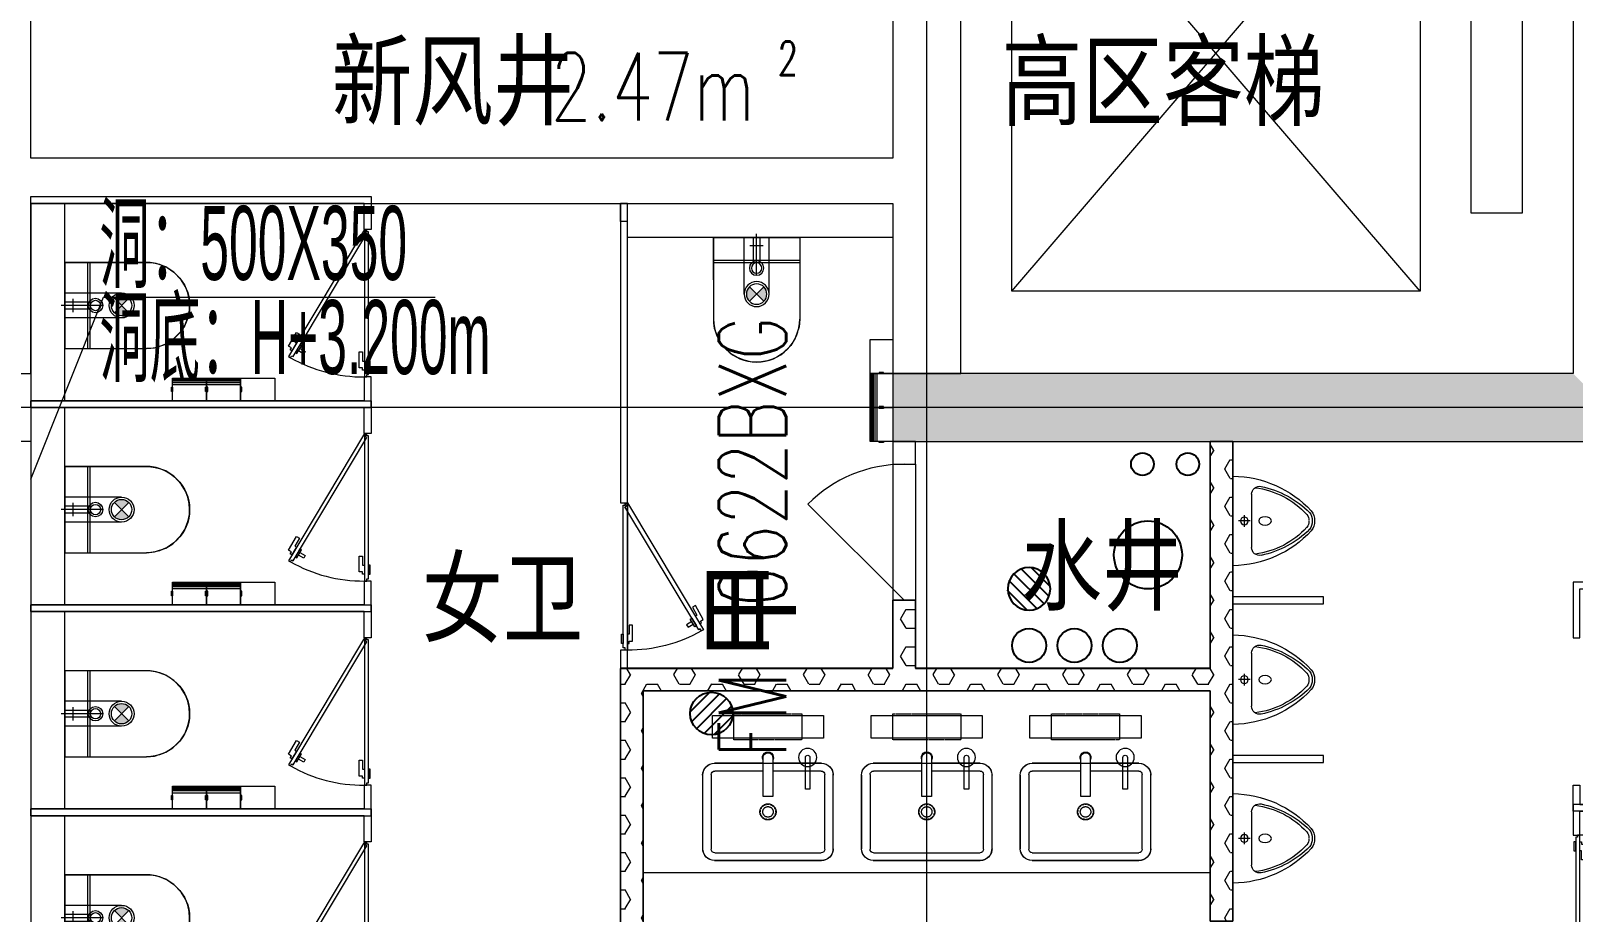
# Model space of a CAD drawing. Header units: millimetres. Extents: x 8533 to 398112, y -117646 to 105276.
# Drawn here: x 103723 to 110523, y 55567 to 59453 of the extents above; entities that cross this region are included whole.
import ezdxf

# ---------------------------------------------------------------- set-up
doc = ezdxf.new("R2010")
doc.units = ezdxf.units.MM
doc.linetypes.add('IMPORT-A-D0TE-BF$0$DOTE', pattern=[0])
doc.linetypes.add('IMPORT-A-wall-10_12F$0$WB_HIDDEN', pattern=[3, 1.5, -1.5])
for name, color, linetype, lineweight in [('A-D0TE-BF$0$A-Axis-GRID', 1, 'IMPORT-A-D0TE-BF$0$DOTE', 13), ('A-wall-10_12F$0$A Fixture Sanitary', 2, 'Continuous', 13), ('A-wall-10_12F$0$A-int-BATH', 152, 'Continuous', 13), ('A-wall-10_12F$0$A-wall-ARCH', 7, 'Continuous', 13), ('A-wall-10_12F$0$A-wall-COL', 30, 'Continuous', 13), ('A-wall-10_12F$0$DOOR_FIRE', 4, 'Continuous', 13), ('A-wall-10_12F$0$DOOR_FIRE_TEXT', 7, 'Continuous', 13), ('A-wall-10_12F$0$EVTR', 2, 'Continuous', 13), ('A-wall-10_12F$0$PUB_HATCH', 8, 'Continuous', 13), ('A-wall-10_12F$0$PUB_TEXT', 7, 'Continuous', 13), ('A-wall-10_12F$0$SPACE', 7, 'Continuous', 13), ('A-wall-10_12F$0$Z-预制内隔墙条板-ZGJZKXYJY_CABR_-KJFZZX-ZZR', 251, 'Continuous', 13), ('H-TJ-10F$0$H-TZ-JZLDBZ', 4, 'Continuous', 13), ('P-XHS-10F$0$PTA-JS给水立管3区', 90, 'Continuous', 25), ('P-XHS-10F$0$PTA-PS压力废水立管', 33, 'Continuous', 25), ('P-XHS-10F$0$PTA-PS排水地漏', 10, 'Continuous', 25), ('P-XHS-10F$0$PTA-PS通气立管', 10, 'Continuous', 25), ('P-XHS-10F$0$PTA-PS重力废水立管', 21, 'Continuous', 25), ('P-XHS-10F$0$PTA-PS重力污水立管', 50, 'Continuous', 25), ('P-XHS-10F$0$VPIPE-中水中', 122, 'Continuous', 25), ('wall-10_12F$0$S-wall', 31, 'Continuous', 13), ('塔楼建筑图10F_dwg', 8, 'Continuous', 13)]:
    doc.layers.add(name, color=color, linetype=linetype, lineweight=lineweight)
doc.styles.add('Arial_2', font='arial.ttf', dxfattribs={"width": 0.5, "height": 326.200771})
doc.styles.add('Arial_5', font='arial.ttf', dxfattribs={"width": 0.8, "height": 326.200771})
doc.styles.add('Simplex', font='simplex_.ttf', dxfattribs={"width": 0.705882, "height": 297.5})
doc.styles.add('Simplex_3', font='simplex_.ttf', dxfattribs={"height": 337.588652})
doc.styles.add('Simplex_5', font='simplex_.ttf', dxfattribs={"width": 0.705882, "height": 148.75})

# ---------------------------------------------------------------- blocks, each defined once
blk = doc.blocks.new('塔楼建筑图10F_dwg_A-D0TE-BF-1959636-10F_ARC_46_000_')
at = {"layer": 'A-D0TE-BF$0$A-Axis-GRID', "linetype": 'Continuous'}
for p, q in [((20550, -5600), (20550, 200)), ((20550, -5900), (20550, -5600)), ((16600, -5750), (12800, -5750)), ((20400, -5750), (16600, -5750)), ((23700, -5750), (20400, -5750)), ((20550, -6900), (20550, -5900)), ((20550, -7000), (20550, -6900)), ((20550, -9300), (20550, -7000))]:
    blk.add_line(p, q, dxfattribs=at)
blk = doc.blocks.new('塔楼建筑图10F_dwg_H-TJ-10F-1959667-10F_ARC_46_000_')
at = {"layer": 'H-TJ-10F$0$H-TZ-JZLDBZ'}
for p, q in [((16975.1, -5262.9), (17024.9, -5262.9)), ((17024.9, -5262.9), (18382, -5262.9))]:
    blk.add_line(p, q, dxfattribs=at)
at = {"layer": 'H-TJ-10F$0$H-TZ-JZLDBZ', "flags": 128}
blk.add_lwpolyline([(16600, -6065.5), (16920.4, -5262.9), (16975.1, -5262.9)], dxfattribs=at)
at = {"layer": 'H-TJ-10F$0$H-TZ-JZLDBZ', "attachment_point": 1, "line_spacing_factor": 0.941778, "style": 'Arial_2'}
for s, insert, char_height, width in [('洞：500X350', (16902.1, -4861.1), 326.2, 1685.36), ('洞底：H+3.200m', (16902.1, -5276), 326.201, 2145.003)]:
    blk.add_mtext(s, dxfattribs=dict(at, insert=insert, char_height=char_height, width=width))
blk = doc.blocks.new('塔楼建筑图10F_dwg_H-TJ-10F-V111-10F_ARC_46_000_')
at = {"layer": 'H-TJ-10F$0$H-TZ-JZLDBZ'}
for p, q in [((16975.1, -5262.9), (17024.9, -5262.9)), ((17024.9, -5262.9), (18382, -5262.9))]:
    blk.add_line(p, q, dxfattribs=at)
at = {"layer": 'H-TJ-10F$0$H-TZ-JZLDBZ', "flags": 128}
blk.add_lwpolyline([(16600, -6065.5), (16920.4, -5262.9), (16975.1, -5262.9)], dxfattribs=at)
at = {"layer": 'H-TJ-10F$0$H-TZ-JZLDBZ', "attachment_point": 1, "line_spacing_factor": 0.941778, "style": 'Arial_2'}
for s, insert, char_height, width in [('洞：500X350', (16902.1, -4861.1), 326.2, 1685.36), ('洞底：H+3.200m', (16902.1, -5276), 326.201, 2145.003)]:
    blk.add_mtext(s, dxfattribs=dict(at, insert=insert, char_height=char_height, width=width))
blk = doc.blocks.new('塔楼建筑图10F_dwg_wall-10_12F-1959668-10F_ARC_46_000_')
at = {"layer": 'wall-10_12F$0$S-wall'}
for p, q in [((21800, -5900), (21900, -5900)), ((21900, -5900), (23400, -5900))]:
    blk.add_line(p, q, dxfattribs=at)
at = {"layer": 'wall-10_12F$0$S-wall', "flags": 128}
blk.add_lwpolyline([(13600, -5600), (16600, -5600), (16600, -5900), (12800, -5900), (12800, -5600), (13300, -5600), (13300, 200), (13600, 200)], close=True, dxfattribs=at)
blk.add_lwpolyline([(23700, -5900), (23700, 200), (23400, 200), (23400, -5600), (20400, -5600), (20400, -5900), (21800, -5900)], dxfattribs=at)
blk = doc.blocks.new('塔楼建筑图10F_dwg_P-XHS-10F$0$$TwtSys$00000141-1959687-10F_ARC_46_000_')
at = {"layer": 'P-XHS-10F$0$PTA-PS排水地漏', "flags": 128}
for points in [[(-10.1, 91.8), (-94.2, 7.7)], [(35.1, 87.2), (-87.2, -35.1)], [(66.5, 66.5), (-66.5, -66.5)], [(87.6, 32.9), (-32.4, -87.1)], [(92.3, -11.4), (11.4, -92.3)]]:
    blk.add_lwpolyline(points, close=True, dxfattribs=at)
at = {"layer": 'P-XHS-10F$0$PTA-PS排水地漏'}
blk.add_circle((0, 0), 94, dxfattribs=at)
blk.add_circle((0, 0), 94, dxfattribs=at)
blk = doc.blocks.new('塔楼建筑图10F_dwg_P-XHS-10F$0$$TwtSys$00000141-1959689-10F_ARC_46_000_')
at = {"layer": 'P-XHS-10F$0$PTA-PS排水地漏', "flags": 128}
for points in [[(-10.1, 91.8), (-94.2, 7.7)], [(35.1, 87.2), (-87.2, -35.1)], [(66.5, 66.5), (-66.5, -66.5)], [(87.6, 32.9), (-32.4, -87.1)], [(92.3, -11.4), (11.4, -92.3)]]:
    blk.add_lwpolyline(points, close=True, dxfattribs=at)
at = {"layer": 'P-XHS-10F$0$PTA-PS排水地漏'}
blk.add_circle((0, 0), 94, dxfattribs=at)
blk.add_circle((0, 0), 94, dxfattribs=at)
blk = doc.blocks.new('塔楼建筑图10F_dwg_P-XHS-10F-1959691-10F_ARC_46_000_')
at = {"layer": 'P-XHS-10F$0$PTA-JS给水立管3区'}
blk.add_circle((21700.9, -5999.6), 50, dxfattribs=at)
at = {"layer": 'P-XHS-10F$0$PTA-PS压力废水立管'}
blk.add_circle((21525.5, -6400), 150, dxfattribs=at)
at = {"layer": 'P-XHS-10F$0$PTA-PS通气立管'}
blk.add_circle((21200.9, -6799.6), 75, dxfattribs=at)
at = {"layer": 'P-XHS-10F$0$PTA-PS重力废水立管'}
blk.add_circle((21000.9, -6799.6), 75, dxfattribs=at)
at = {"layer": 'P-XHS-10F$0$PTA-PS重力污水立管'}
blk.add_circle((21400.9, -6799.6), 75, dxfattribs=at)
at = {"layer": 'P-XHS-10F$0$VPIPE-中水中'}
blk.add_circle((21500.9, -5999.6), 50, dxfattribs=at)
at = {"extrusion": (0, 0, -1), "zscale": -1, "rotation": 180}
blk.add_blockref('塔楼建筑图10F_dwg_P-XHS-10F$0$$TwtSys$00000141-1959689-10F_ARC_46_000_', (-21000.9, -6549.6), dxfattribs=at)
blk.add_blockref('塔楼建筑图10F_dwg_P-XHS-10F$0$$TwtSys$00000141-1959687-10F_ARC_46_000_', (19600.9, -7099.6))
blk = doc.blocks.new('塔楼建筑图10F_dwg_A-wall-10_12F$0$A$C1C81611C-1959834-10F_ARC_46_000_')
at = {"layer": 'A-wall-10_12F$0$A-int-BATH'}
for p, q in [((0, 380), (360, 380)), ((100, 0), (100, 380)), ((110, 0), (110, 380))]:
    blk.add_line(p, q, dxfattribs=at)
at = {"layer": 'A-wall-10_12F$0$A-int-BATH', "flags": 128}
blk.add_lwpolyline([(0, 0), (0, 380), (360, 380), (394.6, 376.8), (444.9, 360), (476.1, 340.4), (511.6, 304.6), (528.2, 278.4), (536.9, 259.4), (543.8, 238.2), (548.8, 211.4), (550, 190), (548, 162.8), (541.8, 134.7), (531.6, 108.5), (513.1, 77.5), (480.4, 43), (444.5, 19.8), (402.3, 4.8), (376.7, 0.7)], close=True, dxfattribs=at)
blk.add_lwpolyline([(0, 0), (0, 380), (0, 0), (360, 0)], dxfattribs=at)
at = {"layer": 'A-wall-10_12F$0$A-int-BATH'}
blk.add_arc((360, 190), 190, 270, 90, dxfattribs=at)
blk = doc.blocks.new('塔楼建筑图10F_dwg_A-wall-10_12F$0$FJHFJGHKBNMB-1959835-10F_ARC_46_000_')
at = {"layer": 'A-wall-10_12F$0$A-int-BATH'}
blk.add_line((493905.7, 746853.2), (493905.7, 747490.9), dxfattribs=at)
at = {"layer": 'A-wall-10_12F$0$A-int-BATH', "flags": 128}
for points in [[(493879.7, 747460.9), (493879.7, 747420.9), (493887.7, 747420.9), (493887.7, 747460.9)], [(494220.1, 747401.5), (493895.1, 746858.6), (493902, 746854.6), (493897, 746845.9), (493905.7, 746840.9), (494240.7, 747401.2), (494232, 747406.2), (494227, 747397.5)], [(494166.7, 747378.5), (494173.3, 747390), (494196.5, 747376.6), (494189.9, 747365.1)], [(494203.2, 747388.2), (494183.2, 747353.5), (494190.1, 747349.5), (494210.1, 747384.2)], [(494225.7, 747375.2), (494232.6, 747371.2), (494227.6, 747362.5), (494240.6, 747355), (494205.6, 747294.4), (494192.6, 747301.9), (494212.6, 747336.5), (494205.7, 747340.5)]]:
    blk.add_lwpolyline(points, close=True, dxfattribs=at)
for points in [[(493887.7, 747480.9), (493887.7, 746850.9), (493895.7, 746850.9), (493895.7, 746840.9), (493905.7, 746840.9), (493905.7, 747490.9), (493895.7, 747490.9), (493895.7, 747480.9), (493887.7, 747480.9), (493887.7, 746863.2)], [(493905.7, 747460.9), (493913.7, 747460.9), (493913.7, 747450.9), (493928.7, 747450.9), (493928.7, 747380.9), (493913.7, 747380.9), (493913.7, 747420.9), (493905.7, 747420.9), (493905.7, 747460.9)]]:
    blk.add_lwpolyline(points, dxfattribs=at)
at = {"layer": 'A-wall-10_12F$0$A-int-BATH'}
blk.add_arc((493911, 746840.7), 650.3, 60.41439, 90.46525, dxfattribs=at)
blk = doc.blocks.new('塔楼建筑图10F_dwg_A-wall-10_12F$0$PAPER-ROLL-1959836-10F_ARC_46_000_')
at = {"layer": 'A-wall-10_12F$0$A-int-BATH'}
for p, q in [((70, 75), (70, -75)), ((79.3, 75), (79.3, -75)), ((85.9, 75), (85.9, -75)), ((91.8, 75), (91.8, -75)), ((96, 75), (96, -75))]:
    blk.add_line(p, q, dxfattribs=at)
at = {"layer": 'A-wall-10_12F$0$A-int-BATH', "flags": 128}
for points in [[(0, 75), (0, -75), (100, -75), (100, 75)], [(40, 80), (60, 80), (60, 75), (40, 75)], [(40, -80), (60, -80), (60, -75), (40, -75)]]:
    blk.add_lwpolyline(points, close=True, dxfattribs=at)
blk = doc.blocks.new('塔楼建筑图10F_dwg_A-wall-10_12F$0$给水点位_冷_-1959837-10F_ARC_46_000_')
at = {"layer": 'A-wall-10_12F$0$A-int-BATH', "color": 8}
for p, q in [((0, -167), (0, 16.2)), ((29.5, -35), (-29.5, -35))]:
    blk.add_line(p, q, dxfattribs=at)
at = {"layer": 'A-wall-10_12F$0$A-int-BATH', "color": 4, "flags": 128}
blk.add_lwpolyline([(-16, -107.3), (-16, 0), (16, 0), (16, -107.3)], dxfattribs=at)
at = {"layer": 'A-wall-10_12F$0$A-int-BATH', "color": 4}
blk.add_circle((0, -135), 32, dxfattribs=at)
at = {"layer": 'A-wall-10_12F$0$A-int-BATH', "color": 8}
blk.add_circle((0, -135), 23, dxfattribs=at)
blk = doc.blocks.new('塔楼建筑图10F_dwg_A-wall-10_12F$0$A$C056a25a3-1959838-10F_ARC_46_000_')
at = {"layer": 'A-wall-10_12F$0$A-int-BATH'}
h = blk.add_hatch(color=256, dxfattribs=at)
h.paths.add_polyline_path([(-45, -250), (-43.5, -261.6), (-39, -272.5), (-31.8, -281.8), (0, -250), (-31.8, -218.2), (-39, -227.5), (-43.5, -238.4)], flags=0)
h.paths.add_polyline_path([(0, -250), (31.8, -281.8), (39, -272.5), (43.5, -261.6), (45, -250), (43.5, -238.4), (39, -227.5), (31.8, -218.2), (11.6, -238.4)], flags=0)
for p, q in [((-55, -250), (-55, 0)), ((55, -250), (55, 0)), ((-31.8, -218.2), (31.8, -281.8)), ((31.8, -218.2), (-31.8, -281.8))]:
    blk.add_line(p, q, dxfattribs=at)
for radius in [55, 45]:
    blk.add_circle((0, -250), radius, dxfattribs=at)
blk.add_blockref('塔楼建筑图10F_dwg_A-wall-10_12F$0$给水点位_冷_-1959837-10F_ARC_46_000_', (0, 0))
blk = doc.blocks.new('塔楼建筑图10F_dwg_A-wall-10_12F$0$A$C274845C7-1959839-10F_ARC_46_000_')
at = {"layer": 'A-wall-10_12F$0$A-int-BATH', "flags": 128}
blk.add_lwpolyline([(-741.1, 322.1), (728.9, 322.1), (728.9, 352.1), (-771.1, 352.1), (-771.1, 217.1), (-741.1, 217.1), (-741.1, 322.1)], dxfattribs=at)
for points in [[(-346.1, 322.1), (-196.1, 322.1), (-196.1, 222.1), (-346.1, 222.1)], [(578.9, -547.9), (728.9, -547.9), (728.9, 322.1), (578.9, 322.1)], [(-771.2, -577.9), (-771.2, -432.9), (-741.1, -432.9), (-741.1, -547.9), (728.9, -547.9), (728.9, -577.9)]]:
    blk.add_lwpolyline(points, close=True, dxfattribs=at)
at = {"extrusion": (0, 0, -1), "zscale": -0.9999999999999996, "rotation": 269.9991173288819}
for p in [(121.1, 322.1), (-28.9, 322.1)]:
    blk.add_blockref('塔楼建筑图10F_dwg_A-wall-10_12F$0$PAPER-ROLL-1959836-10F_ARC_46_000_', p, dxfattribs=at)
for name, p, rotation in [('塔楼建筑图10F_dwg_A-wall-10_12F$0$FJHFJGHKBNMB-1959835-10F_ARC_46_000_', (-494577.9, -747319.9), 0.005341865691133145), ('塔楼建筑图10F_dwg_A-wall-10_12F$0$A$C056a25a3-1959838-10F_ARC_46_000_', (578.9, -97.9), 270)]:
    blk.add_blockref(name, p, dxfattribs=dict(rotation=rotation))
at = {"extrusion": (0, 0, -1), "zscale": -1}
blk.add_blockref('塔楼建筑图10F_dwg_A-wall-10_12F$0$A$C1C81611C-1959834-10F_ARC_46_000_', (-578.9, -287.9), dxfattribs=at)
blk = doc.blocks.new('塔楼建筑图10F_dwg_A-wall-10_12F$0$A$C17825FF6-1959840-10F_ARC_46_000_')
at = {"layer": 'A-wall-10_12F$0$A-int-BATH'}
for p, q in [((197.5, 75.5), (197.5, 24.5)), ((223, 50), (172, 50)), ((395, 0), (0, 0))]:
    blk.add_line(p, q, dxfattribs=at)
at = {"layer": 'A-wall-10_12F$0$A-int-BATH', "flags": 128}
blk.add_lwpolyline([(315, 82.4), (197.5, 82.4), (80, 82.4)], dxfattribs=at)
at = {"layer": 'A-wall-10_12F$0$A-int-BATH'}
blk.add_circle((197.5, 50), 17, dxfattribs=at)
for centre, radius, start, end in [((479, -6.2), 479, 132.78373, 179.26164), ((194.4, 294), 65.6, 87.3143, 128.46392), ((194.4, 294), 55.6, 87.3143, 128.46392), ((200.6, 294), 65.6, 51.53608, 92.68569), ((200.6, 294), 55.6, 51.53608, 92.68569), ((-84, -6.2), 479, 0.73799, 47.21627), ((461.3, 38.9), 424.4, 135.16391, 168.36719), ((418.9, 52.1), 370.5, 132.37072, 172.95874), ((194.4, 294), 40.6, 87.3143, 128.46392), ((200.6, 294), 40.6, 51.53608, 92.68569), ((-23.9, 52.1), 370.5, 7.04126, 47.62928), ((-66.3, 38.9), 424.4, 11.6328, 44.83608), ((80, 117.4), 35, 168.36719, 270), ((315, 117.4), 35, 270, 11.6328)]:
    blk.add_arc(centre, radius, start, end, dxfattribs=at)
blk.add_ellipse((197.5, 141.5), major_axis=(0, 28), ratio=0.66455, dxfattribs=at)
blk = doc.blocks.new('塔楼建筑图10F_dwg_A-wall-10_12F$0$soap-1959831-10F_ARC_46_000_')
at = {"layer": 'A-wall-10_12F$0$A Fixture Sanitary', "color": 8, "flags": 128}
blk.add_lwpolyline([(-9.4, 3.4), (-57.3, -128.1), (-38.5, -135), (9.4, -3.4)], dxfattribs=at)
at = {"layer": 'A-wall-10_12F$0$A Fixture Sanitary', "color": 8}
blk.add_circle((0, 0), 40, dxfattribs=at)
blk.add_arc((0, 0), 10, 340, 160, dxfattribs=at)
blk = doc.blocks.new('塔楼建筑图10F_dwg_A-wall-10_12F$0$A$C35C042D5-1959832-10F_ARC_46_000_')
at = {"layer": 'A-wall-10_12F$0$A-int-BATH', "flags": 128}
blk.add_lwpolyline([(490, 108), (0, 108), (0, 8), (490, 8)], close=True, dxfattribs=at)
at = {"layer": 'A-wall-10_12F$0$A-int-BATH', "color": 8, "linetype": 'IMPORT-A-wall-10_12F$0$WB_HIDDEN', "flags": 128}
blk.add_lwpolyline([(95, 116), (95, 0), (395, 0), (395, 116)], close=True, dxfattribs=at)
blk = doc.blocks.new('塔楼建筑图10F_dwg_A-wall-10_12F$0$洗手台2-1959847-10F_ARC_46_000_')
at = {"layer": 'A-wall-10_12F$0$A-int-BATH'}
for p, q in [((33148.5, 54559.3), (33148.5, 54889.3)), ((33163.5, 54904.3), (33633.5, 54904.3)), ((33648.5, 54889.3), (33648.5, 54559.3)), ((33367.2, 54741.1), (33366.9, 54741.1)), ((33429.9, 54741.1), (33429.6, 54741.1)), ((33377.5, 54544.3), (33163.5, 54544.3)), ((33633.5, 54544.3), (33419.5, 54544.3))]:
    blk.add_line(p, q, dxfattribs=at)
at = {"layer": 'A-wall-10_12F$0$A-int-BATH', "flags": 128}
for points in [[(33110.6, 54886.9), (33110.6, 54561.8), (33110.3, 54561.8), (33110.3, 54886.9)], [(33634.2, 54939.3), (33162.9, 54939.3), (33634.2, 54939.3), (33633.9, 54939.3)], [(33685.6, 54893.6), (33685.8, 54892.2), (33686.4, 54887.7), (33686.5, 54885.7), (33686.5, 54561.8), (33686.3, 54560), (33686.1, 54558.4)], [(33686.5, 54886.9), (33686.5, 54561.8), (33686.2, 54561.8)], [(33373.8, 54746.8), (33373.4, 54746.4), (33372, 54744.7), (33370.7, 54742.9), (33369.6, 54741.1), (33369, 54740.2)], [(33383.7, 54754.3), (33381.9, 54753.3), (33380, 54752.2), (33378.2, 54750.9), (33376.8, 54749.8)], [(33395.5, 54757.7), (33394.3, 54757.6), (33392, 54757.1), (33389.9, 54756.7), (33387.8, 54756), (33387.5, 54755.9)], [(33407.8, 54756.6), (33407.2, 54756.7), (33405.1, 54757.1), (33403, 54757.6), (33400.7, 54757.8), (33399.6, 54757.8)], [(33418.8, 54751.1), (33417.2, 54752.2), (33415.3, 54753.3), (33413.4, 54754.5), (33411.6, 54755.2)], [(33427.1, 54741.9), (33426.4, 54742.9), (33425.1, 54744.7), (33423.7, 54746.4), (33422.3, 54748), (33421.9, 54748.4)], [(33365.1, 54724.3), (33365.1, 54722.2), (33365.4, 54719.9), (33365.6, 54717.8), (33366.1, 54716.1)], [(33367.3, 54736.4), (33366.9, 54735.1), (33366.2, 54733), (33365.6, 54730.9), (33365.4, 54728.6), (33365.4, 54728.4)], [(33367.3, 54712.1), (33367.6, 54711.4), (33368.5, 54709.5), (33369.6, 54707.5), (33370.7, 54705.6), (33371.3, 54704.9)], [(33373.8, 54701.7), (33374.9, 54700.6), (33376.5, 54699), (33378.2, 54697.6), (33380, 54696.3)], [(33383.7, 54694.2), (33385.8, 54693.2), (33387.8, 54692.5), (33389.9, 54691.8), (33391.4, 54691.5)], [(33395.5, 54690.8), (33396.4, 54690.8), (33398.6, 54690.7), (33400.7, 54690.8), (33403, 54691), (33403.7, 54691.1)], [(33407.8, 54692), (33409.3, 54692.5), (33411.5, 54693.2), (33413.4, 54694.2), (33415.3, 54695.2)], [(33418.8, 54697.5), (33418.9, 54697.6), (33420.6, 54699), (33422.3, 54700.6), (33423.7, 54702.1), (33424.7, 54703.2)], [(33427.1, 54706.6), (33427.5, 54707.5), (33428.7, 54709.5), (33429.5, 54711.4), (33430.3, 54713.5), (33430.5, 54714.1)], [(33431.5, 54730.5), (33431.5, 54730.9), (33430.9, 54733), (33430.3, 54735.1), (33429.5, 54737.1), (33428.9, 54738.4)], [(33431.5, 54718.1), (33431.8, 54719.9), (33432, 54722.2), (33432, 54724.3), (33432, 54726.4)], [(33419.5, 54484.3), (33419.5, 54656.3), (33377.5, 54656.3), (33377.5, 54484.3)], [(33377.5, 54509.3), (33162.9, 54509.3), (33634.2, 54509.3)], [(33633.9, 54509.3), (33634.2, 54509.3), (33419.5, 54509.3)]]:
    blk.add_lwpolyline(points, dxfattribs=at)
for points in [[(33363, 54724.3), (33363.1, 54722), (33363.2, 54719.8), (33363.7, 54717.6), (33364.1, 54715.4), (33364.7, 54713.3), (33365.5, 54711.1), (33366.3, 54709), (33367.3, 54707.1), (33368.5, 54705.2), (33369.7, 54703.4), (33371.1, 54701.6), (33372.6, 54699.9), (33374.2, 54698.3), (33375.9, 54696.8), (33377.6, 54695.5), (33379.5, 54694.2), (33381.4, 54693.1), (33383.4, 54692), (33385.5, 54691.1), (33387.6, 54690.4), (33389.7, 54689.7), (33391.9, 54689.3), (33394.1, 54688.9), (33396.4, 54688.7), (33398.6, 54688.6), (33400.7, 54688.7), (33403, 54688.9), (33405.3, 54689.3), (33407.4, 54689.7), (33409.6, 54690.4), (33411.7, 54691.1), (33413.7, 54692), (33415.7, 54693.1), (33417.7, 54694.2), (33419.5, 54695.5), (33421.3, 54696.8), (33422.9, 54698.3), (33424.6, 54699.9), (33426, 54701.6), (33427.4, 54703.4), (33428.7, 54705.2), (33429.8, 54707.1), (33430.8, 54709), (33431.6, 54711.1), (33432.5, 54713.3), (33433, 54715.4), (33433.6, 54717.6), (33433.9, 54719.8), (33434.2, 54722), (33434.2, 54724.3), (33434.2, 54726.5), (33433.9, 54728.8), (33433.6, 54730.9), (33433, 54733.2), (33432.5, 54735.3), (33431.6, 54737.4), (33430.8, 54739.5), (33429.8, 54741.5), (33428.7, 54743.5), (33427.4, 54745.3), (33426, 54747), (33424.6, 54748.7), (33422.9, 54750.2), (33421.3, 54751.8), (33419.5, 54753.2), (33417.7, 54754.5), (33415.7, 54755.6), (33413.7, 54756.6), (33411.7, 54757.4), (33409.6, 54758.3), (33407.4, 54758.8), (33405.3, 54759.3), (33403, 54759.7), (33400.7, 54759.8), (33398.6, 54760), (33396.4, 54759.8), (33394.1, 54759.7), (33391.9, 54759.3), (33389.7, 54758.8), (33387.6, 54758.3), (33385.5, 54757.4), (33383.4, 54756.6), (33381.4, 54755.6), (33379.5, 54754.5), (33377.6, 54753.2), (33375.9, 54751.8), (33374.2, 54750.2), (33372.6, 54748.7), (33371.1, 54747), (33369.7, 54745.3), (33368.5, 54743.5), (33367.3, 54741.5), (33366.3, 54739.5), (33365.5, 54737.4), (33364.7, 54735.3), (33364.1, 54733.2), (33363.7, 54730.9), (33363.2, 54728.8), (33363.1, 54726.5)], [(33375.5, 54724.3), (33375.6, 54722.4), (33375.8, 54720.7), (33376.2, 54718.9), (33376.6, 54717.2), (33377.3, 54715.5), (33378, 54713.8), (33378.9, 54712.3), (33379.9, 54710.7), (33381, 54709.3), (33382.3, 54707.9), (33383.5, 54706.8), (33385.1, 54705.6), (33386.5, 54704.7), (33388.1, 54703.7), (33389.7, 54703), (33391.4, 54702.4), (33393.1, 54701.8), (33395, 54701.6), (33396.8, 54701.3), (33398.6, 54701.3), (33400.3, 54701.3), (33402.2, 54701.6), (33404, 54701.8), (33405.7, 54702.4), (33407.4, 54703), (33409.1, 54703.7), (33410.6, 54704.7), (33412.2, 54705.6), (33413.6, 54706.8), (33414.8, 54707.9), (33416.1, 54709.3), (33417.2, 54710.7), (33418.2, 54712.3), (33419.1, 54713.8), (33419.9, 54715.5), (33420.5, 54717.2), (33420.9, 54718.9), (33421.3, 54720.7), (33421.5, 54722.4), (33421.6, 54724.3), (33421.5, 54726.1), (33421.3, 54727.9), (33420.9, 54729.6), (33420.5, 54731.5), (33419.9, 54733.2), (33419.1, 54734.7), (33418.2, 54736.4), (33417.2, 54737.8), (33416.1, 54739.2), (33414.8, 54740.6), (33413.6, 54741.9), (33412.2, 54742.9), (33410.6, 54744), (33409.1, 54744.9), (33407.4, 54745.6), (33405.7, 54746.3), (33404, 54746.7), (33402.2, 54747.1), (33400.3, 54747.3), (33398.6, 54747.4), (33396.8, 54747.3), (33395, 54747.1), (33393.1, 54746.7), (33391.4, 54746.3), (33389.7, 54745.6), (33388.1, 54744.9), (33386.5, 54744), (33385.1, 54742.9), (33383.5, 54741.9), (33382.3, 54740.6), (33381, 54739.2), (33379.9, 54737.8), (33378.9, 54736.4), (33378, 54734.7), (33377.3, 54733.2), (33376.6, 54731.5), (33376.2, 54729.6), (33375.8, 54727.9), (33375.6, 54726.1)]]:
    blk.add_lwpolyline(points, close=True, dxfattribs=at)
at = {"layer": 'A-wall-10_12F$0$A-int-BATH'}
for centre, radius, start, end in [((33164.7, 54885.2), 54.1, 91.90543, 178.13362), ((33163.5, 54889.3), 15, 90, 180), ((33633.5, 54889.3), 15, 0, 90), ((33632.7, 54885.9), 53.4, 8.31254, 88.41342), ((33165, 54563.9), 54.7, 182.30228, 267.80883), ((33163.5, 54559.3), 15, 180, 270), ((33633.5, 54559.3), 15, 270, 0), ((33632.6, 54562.9), 53.7, 271.7328, 355.19414), ((33398.5, 54484.3), 24, 151.04497, 28.95503), ((33398.5, 54484.3), 21, 180, 270), ((33398.5, 54484.3), 21, 270, 0)]:
    blk.add_arc(centre, radius, start, end, dxfattribs=at)
for points in [[(33162.9, 54939.3), (33132.4, 54936.3), (33113.6, 54917.5), (33110.6, 54886.9)], [(33686.5, 54886.9), (33683.5, 54917.5), (33664.8, 54936.3), (33634.2, 54939.3)], [(33110.6, 54561.8), (33113.6, 54531.1), (33132.3, 54512.3), (33162.9, 54509.3)], [(33634.2, 54509.3), (33664.8, 54512.3), (33683.6, 54531.1), (33686.5, 54561.8)]]:
    blk.add_open_spline(points, degree=3, dxfattribs=at)
at = {"rotation": 200.0000000067805}
blk.add_blockref('塔楼建筑图10F_dwg_A-wall-10_12F$0$soap-1959831-10F_ARC_46_000_', (33573.5, 54484.3), dxfattribs=at)
blk.add_blockref('塔楼建筑图10F_dwg_A-wall-10_12F$0$A$C35C042D5-1959832-10F_ARC_46_000_', (33153.5, 54291.3))
blk = doc.blocks.new('塔楼建筑图10F_dwg_A-wall-10_12F$0$A$C274845C7-V119-10F_ARC_46_000_')
at = {"layer": 'A-wall-10_12F$0$A-int-BATH'}
for p, q in [((728.9, 322.1), (728.9, 352.1)), ((-741.1, 322.1), (728.9, 322.1)), ((728.9, -547.9), (728.9, 322.1)), ((728.9, -577.9), (-771.2, -577.9)), ((578.9, -547.9), (728.9, -547.9)), ((728.9, -547.9), (728.9, -577.9))]:
    blk.add_line(p, q, dxfattribs=at)
at = {"layer": 'A-wall-10_12F$0$A-int-BATH', "flags": 128}
for points in [[(728.9, 352.1), (-771.1, 352.1), (-771.1, 217.1), (-741.1, 217.1), (-741.1, 322.1)], [(728.9, 322.1), (578.9, 322.1), (578.9, -547.9)], [(-771.2, -577.9), (-771.2, -432.9), (-741.1, -432.9), (-741.1, -547.9), (728.9, -547.9)]]:
    blk.add_lwpolyline(points, dxfattribs=at)
blk.add_lwpolyline([(-346.1, 322.1), (-196.1, 322.1), (-196.1, 222.1), (-346.1, 222.1)], close=True, dxfattribs=at)
at = {"extrusion": (0, 0, -1), "zscale": -0.9999999999999996, "rotation": 269.9991173288819}
for p in [(121.1, 322.1), (-28.9, 322.1)]:
    blk.add_blockref('塔楼建筑图10F_dwg_A-wall-10_12F$0$PAPER-ROLL-1959836-10F_ARC_46_000_', p, dxfattribs=at)
for name, p, rotation in [('塔楼建筑图10F_dwg_A-wall-10_12F$0$FJHFJGHKBNMB-1959835-10F_ARC_46_000_', (-494577.9, -747319.9), 0.005341865691133145), ('塔楼建筑图10F_dwg_A-wall-10_12F$0$A$C056a25a3-1959838-10F_ARC_46_000_', (578.9, -97.9), 270)]:
    blk.add_blockref(name, p, dxfattribs=dict(rotation=rotation))
at = {"extrusion": (0, 0, -1), "zscale": -1}
blk.add_blockref('塔楼建筑图10F_dwg_A-wall-10_12F$0$A$C1C81611C-1959834-10F_ARC_46_000_', (-578.9, -287.9), dxfattribs=at)
blk = doc.blocks.new('塔楼建筑图10F_dwg_A-wall-10_12F$0$A$C1C81611C-1959848-10F_ARC_46_000_')
at = {"layer": 'A-wall-10_12F$0$A-int-BATH'}
for p, q in [((0, 380), (360, 380)), ((100, 0), (100, 380)), ((110, 0), (110, 380))]:
    blk.add_line(p, q, dxfattribs=at)
at = {"layer": 'A-wall-10_12F$0$A-int-BATH', "flags": 128}
blk.add_lwpolyline([(0, 0), (0, 380), (360, 380), (394.6, 376.8), (444.9, 360), (476.1, 340.4), (511.6, 304.6), (528.2, 278.4), (536.9, 259.4), (543.8, 238.2), (548.8, 211.4), (550, 190), (548, 162.8), (541.8, 134.7), (531.6, 108.5), (513.1, 77.5), (480.4, 43), (444.5, 19.8), (402.3, 4.8), (376.7, 0.7)], close=True, dxfattribs=at)
blk.add_lwpolyline([(0, 0), (0, 380), (0, 0), (360, 0)], dxfattribs=at)
at = {"layer": 'A-wall-10_12F$0$A-int-BATH'}
blk.add_arc((360, 190), 190, 270, 90, dxfattribs=at)
blk = doc.blocks.new('塔楼建筑图10F_dwg_A-wall-10_12F$0$FJHFJGHKBNMB-1959849-10F_ARC_46_000_')
at = {"layer": 'A-wall-10_12F$0$A-int-BATH'}
blk.add_line((493905.7, 746853.2), (493905.7, 747490.9), dxfattribs=at)
at = {"layer": 'A-wall-10_12F$0$A-int-BATH', "flags": 128}
for points in [[(493879.7, 747460.9), (493879.7, 747420.9), (493887.7, 747420.9), (493887.7, 747460.9)], [(494220.1, 747401.5), (493895.1, 746858.6), (493902, 746854.6), (493897, 746845.9), (493905.7, 746840.9), (494240.7, 747401.2), (494232, 747406.2), (494227, 747397.5)], [(494166.7, 747378.5), (494173.3, 747390), (494196.5, 747376.6), (494189.9, 747365.1)], [(494203.2, 747388.2), (494183.2, 747353.5), (494190.1, 747349.5), (494210.1, 747384.2)], [(494225.7, 747375.2), (494232.6, 747371.2), (494227.6, 747362.5), (494240.6, 747355), (494205.6, 747294.4), (494192.6, 747301.9), (494212.6, 747336.5), (494205.7, 747340.5)]]:
    blk.add_lwpolyline(points, close=True, dxfattribs=at)
for points in [[(493887.7, 747480.9), (493887.7, 746850.9), (493895.7, 746850.9), (493895.7, 746840.9), (493905.7, 746840.9), (493905.7, 747490.9), (493895.7, 747490.9), (493895.7, 747480.9), (493887.7, 747480.9), (493887.7, 746863.2)], [(493905.7, 747460.9), (493913.7, 747460.9), (493913.7, 747450.9), (493928.7, 747450.9), (493928.7, 747380.9), (493913.7, 747380.9), (493913.7, 747420.9), (493905.7, 747420.9), (493905.7, 747460.9)]]:
    blk.add_lwpolyline(points, dxfattribs=at)
at = {"layer": 'A-wall-10_12F$0$A-int-BATH'}
blk.add_arc((493911, 746840.7), 650.3, 60.41439, 90.46525, dxfattribs=at)
blk = doc.blocks.new('塔楼建筑图10F_dwg_A-wall-10_12F$0$A$C056a25a3-1959850-10F_ARC_46_000_')
at = {"layer": 'A-wall-10_12F$0$A-int-BATH'}
h = blk.add_hatch(color=256, dxfattribs=at)
h.paths.add_polyline_path([(0, -250), (31.8, -218.2), (39, -227.5), (43.5, -238.4), (45, -250), (43.5, -261.6), (39, -272.5), (31.8, -281.8), (11.6, -261.6)], flags=0)
h.paths.add_polyline_path([(-31.8, -281.8), (-39, -272.5), (-43.5, -261.6), (-45, -250), (-43.5, -238.4), (-39, -227.5), (-31.8, -218.2), (0, -250), (-22.5, -272.5)], flags=0)
for p, q in [((-55, -250), (-55, 0)), ((55, -250), (55, 0)), ((-31.8, -218.2), (31.8, -281.8)), ((31.8, -218.2), (-31.8, -281.8))]:
    blk.add_line(p, q, dxfattribs=at)
for radius in [55, 45]:
    blk.add_circle((0, -250), radius, dxfattribs=at)
blk.add_blockref('塔楼建筑图10F_dwg_A-wall-10_12F$0$给水点位_冷_-1959837-10F_ARC_46_000_', (0, 0))
blk = doc.blocks.new('塔楼建筑图10F_dwg_A-wall-10_12F$0$内隔10-12-1959851-10F_ARC_46_000_')
at = {"layer": 'A-wall-10_12F$0$Z-预制内隔墙条板-ZGJZKXYJY_CABR_-KJFZZX-ZZR'}
h = blk.add_hatch(dxfattribs=at)
h.set_pattern_fill('FP_90', color=256, style=0, pattern_type=2)
h.set_pattern_definition([(0, (1242867.52, 610815.54), (0, 82.489), [47.625, -95.25]), (120, (1242867.52, 610815.54), (-71.43757, -41.2445), [47.625, -95.25]), (60, (1242915.14, 610815.54), (-71.43757, 41.2445), [47.625, -95.25])])
h.paths.add_polyline_path([(1262067.5, 601515.5), (1262167.5, 601515.5), (1262167.5, 603815.5), (1264667.5, 603815.5), (1264667.5, 602800.5), (1264767.5, 602800.5), (1264767.5, 604915.5), (1264667.5, 604915.5), (1264667.5, 603915.5), (1263367.5, 603915.5), (1263367.5, 604215.5), (1263267.5, 604215.5), (1263267.5, 603915.5), (1262067.5, 603915.5), (1262067.5, 602732.4)], flags=0)
at = {"layer": 'A-wall-10_12F$0$Z-预制内隔墙条板-ZGJZKXYJY_CABR_-KJFZZX-ZZR', "flags": 128}
blk.add_lwpolyline([(1262067.5, 601515.5), (1262067.5, 603915.5), (1263267.5, 603915.5), (1263267.5, 604215.5), (1263367.5, 604215.5), (1263367.5, 603915.5), (1264667.5, 603915.5), (1264667.5, 604915.5), (1264767.5, 604915.5), (1264767.5, 602800.5), (1264667.5, 602800.5), (1264667.5, 603815.5), (1262167.5, 603815.5), (1262167.5, 601515.5)], close=True, dxfattribs=at)
blk = doc.blocks.new('塔楼建筑图10F_dwg_A-wall-10_12F$0$$DorLib2D$00000114-1959863-10F_ARC_46_000_')
at = {"layer": 'A-wall-10_12F$0$DOOR_FIRE'}
blk.add_line((27751.7, 29237.5), (27327.5, 29661.7), dxfattribs=at)
blk.add_arc((27751.7, 29237.5), 600, 90, 135, dxfattribs=at)
blk = doc.blocks.new('塔楼建筑图10F_dwg-1947859-10F_ARC_46_000_')
at = {"layer": 'A-wall-10_12F$0$PUB_HATCH'}
blk.add_hatch(color=256, dxfattribs=at).paths.add_polyline_path([(30701.7, 29937.5), (31001.5, 29937.7), (30701.7, 30237.5), (27701.7, 30237.5), (27701.7, 29937.5), (30686.2, 29937.5)], flags=0)
at = {"layer": 'A-wall-10_12F$0$A-int-BATH'}
for p, q in [((27701.7, 30387.5), (27701.7, 30237.5)), ((29201.7, 29252.5), (29201.7, 29222.5)), ((26601.7, 28837.5), (26601.7, 28037.5)), ((29201.7, 28552.5), (29201.7, 28522.5)), ((32201.7, 28307.5), (30701.7, 28307.5)), ((26601.7, 28037.5), (29101.7, 28037.5))]:
    blk.add_line(p, q, dxfattribs=at)
at = {"layer": 'A-wall-10_12F$0$A-int-BATH', "flags": 128}
for points in [[(26531.7, 30907.4), (26501.7, 30907.4), (26501.7, 30987.5), (27566.7, 30987.5)], [(26531.7, 28937.5), (26531.7, 30987.5), (26501.7, 30987.5), (26501.7, 29667.5), (26531.8, 29667.5)], [(27701.7, 30237.5), (27601.7, 30237.5), (27601.7, 30387.5), (27701.7, 30387.5)], [(30801.6, 29317.5), (30701.7, 29317.5), (30701.7, 29072.5), (30731.7, 29072.5), (30731.7, 29287.5), (30801.6, 29287.5)], [(29201.7, 29222.5), (29601.7, 29222.5), (29601.7, 29252.5), (29201.7, 29252.5)], [(26531.7, 29017.5), (26501.7, 29017.5), (26501.7, 28937.5)], [(29101.7, 28037.5), (29101.7, 28837.5), (26601.7, 28837.5)], [(29201.7, 28522.5), (29601.7, 28522.5), (29601.7, 28552.5), (29201.7, 28552.5)], [(30701.7, 28307.5), (30701.7, 28422.5), (30731.7, 28422.5), (30731.7, 28337.5), (32201.7, 28337.5)]]:
    blk.add_lwpolyline(points, dxfattribs=at)
blk.add_lwpolyline([(26531.7, 30837.5), (26531.7, 30987.5), (27701.7, 30987.5), (27701.7, 30837.5)], close=True, dxfattribs=at)
at = {"layer": 'A-wall-10_12F$0$A-wall-ARCH'}
for p, q in [((27701.7, 30237.5), (28001.7, 30237.5)), ((27801.7, 29937.5), (27701.7, 29937.5)), ((29201.7, 29937.5), (29101.7, 29937.5)), ((29101.7, 29937.5), (29101.7, 28937.5)), ((29101.7, 28837.5), (29101.7, 27822.5))]:
    blk.add_line(p, q, dxfattribs=at)
at = {"layer": 'A-wall-10_12F$0$A-wall-ARCH', "flags": 128}
for points in [[(28001.7, 30237.5), (28001.7, 31087.5), (28001.7, 31937.5)], [(23901.7, 30237.5), (23901.7, 30987.5), (27701.7, 30987.5), (27701.7, 30237.5)], [(27701.7, 29937.5), (27701.7, 29837.5), (27801.7, 29837.5), (27801.7, 29937.5)], [(29101.7, 27822.5), (29201.7, 27822.5), (29201.7, 28837.5), (29201.7, 29937.5)], [(29101.7, 28937.5), (27801.7, 28937.5), (27801.7, 29237.5), (27701.7, 29237.5), (27701.7, 28937.5), (26501.7, 28937.5), (26501.7, 26537.5)], [(26651.6, 26537.5), (26601.7, 26537.5), (26601.7, 28837.5)], [(26601.7, 28837.5), (27801.7, 28837.5), (29101.7, 28837.5)]]:
    blk.add_lwpolyline(points, dxfattribs=at)
blk.add_lwpolyline([(27701.7, 31837.5), (27701.7, 31187.5), (23901.7, 31187.5), (23901.7, 31837.5)], close=True, dxfattribs=at)
at = {"layer": 'A-wall-10_12F$0$A-wall-COL'}
for p, q in [((27701.7, 30237.5), (27701.7, 29937.5)), ((27701.7, 29937.5), (29101.7, 29937.5)), ((29101.7, 29937.5), (29201.7, 29937.5)), ((29201.7, 29937.5), (30801.7, 29937.5))]:
    blk.add_line(p, q, dxfattribs=at)
at = {"layer": 'A-wall-10_12F$0$A-wall-COL', "flags": 128}
blk.add_lwpolyline([(30701.7, 36037.5), (30701.7, 30237.5), (27701.7, 30237.5)], dxfattribs=at)
at = {"layer": 'A-wall-10_12F$0$DOOR_FIRE'}
for p, q in [((27701.7, 29837.5), (27701.7, 29237.5)), ((27801.7, 29837.5), (27801.7, 29237.5))]:
    blk.add_line(p, q, dxfattribs=at)
at = {"layer": 'A-wall-10_12F$0$EVTR'}
for p, q in [((28001.7, 30237.5), (28001.7, 36037.5)), ((28226.7, 30600), (30026.7, 32700))]:
    blk.add_line(p, q, dxfattribs=at)
at = {"layer": 'A-wall-10_12F$0$EVTR', "flags": 128}
for points in [[(28001.7, 36037.5), (30701.7, 36037.5), (30701.7, 30237.5), (28001.7, 30237.5)], [(30026.7, 30600), (28226.7, 30600), (28226.7, 32700), (30026.7, 32700), (30026.7, 30600), (28226.7, 32700)]]:
    blk.add_lwpolyline(points, dxfattribs=at)
blk.add_lwpolyline([(30476.7, 30943.7), (30251.7, 30943.7), (30251.7, 32356.2), (30476.7, 32356.2)], close=True, dxfattribs=at)
for name, p in [('塔楼建筑图10F_dwg_A-D0TE-BF-1959636-10F_ARC_46_000_', (7301.7, 35837.5)), ('塔楼建筑图10F_dwg_P-XHS-10F-1959691-10F_ARC_46_000_', (7301.7, 35837.5)), ('塔楼建筑图10F_dwg_H-TJ-10F-1959667-10F_ARC_46_000_', (7301.7, 35837.5)), ('塔楼建筑图10F_dwg_H-TJ-10F-V111-10F_ARC_46_000_', (7301.7, 35837.5)), ('塔楼建筑图10F_dwg_A-wall-10_12F$0$内隔10-12-1959851-10F_ARC_46_000_', (-1235565.8, -574978.1)), ('塔楼建筑图10F_dwg_wall-10_12F-1959668-10F_ARC_46_000_', (7301.7, 35837.5)), ('塔楼建筑图10F_dwg_A-wall-10_12F$0$$DorLib2D$00000114-1959863-10F_ARC_46_000_', (0, 0)), ('塔楼建筑图10F_dwg_A-wall-10_12F$0$A$C274845C7-V119-10F_ARC_46_000_', (31472.9, 27985.4))]:
    blk.add_blockref(name, p)
for name, p, rotation in [('塔楼建筑图10F_dwg_A-wall-10_12F$0$A$C274845C7-1959839-10F_ARC_46_000_', (24630.6, 30439.5), 180), ('塔楼建筑图10F_dwg_A-wall-10_12F$0$A$C1C81611C-1959848-10F_ARC_46_000_', (26911.7, 30837.5), 270), ('塔楼建筑图10F_dwg_A-wall-10_12F$0$A$C274845C7-1959839-10F_ARC_46_000_', (24630.6, 29539.5), 180), ('塔楼建筑图10F_dwg_A-wall-10_12F$0$A$C274845C7-1959839-10F_ARC_46_000_', (24630.6, 28639.5), 180), ('塔楼建筑图10F_dwg_A-wall-10_12F$0$A$C274845C7-1959839-10F_ARC_46_000_', (24630.6, 27739.5), 180)]:
    blk.add_blockref(name, p, dxfattribs=dict(rotation=rotation))
at = {"extrusion": (0, 0, -1), "zscale": -1}
blk.add_blockref('塔楼建筑图10F_dwg_A-wall-10_12F$0$A$C056a25a3-1959850-10F_ARC_46_000_', (-27101.7, 30837.5), dxfattribs=at)
for name, p, rotation in [('塔楼建筑图10F_dwg_A-wall-10_12F$0$PAPER-ROLL-1959836-10F_ARC_46_000_', (-27701.7, 30162.5), 359.9991173289329), ('塔楼建筑图10F_dwg_A-wall-10_12F$0$PAPER-ROLL-1959836-10F_ARC_46_000_', (-27701.7, 30012.5), 359.9991173289329), ('塔楼建筑图10F_dwg_A-wall-10_12F$0$A$C17825FF6-1959840-10F_ARC_46_000_', (-29201.7, 29390), 90.00088271796838), ('塔楼建筑图10F_dwg_A-wall-10_12F$0$FJHFJGHKBNMB-1959849-10F_ARC_46_000_', (467304.3, 776554.5), 180.0053418656912), ('塔楼建筑图10F_dwg_A-wall-10_12F$0$A$C17825FF6-1959840-10F_ARC_46_000_', (-29201.7, 28690), 90.00088271796838), ('塔楼建筑图10F_dwg_A-wall-10_12F$0$洗手台2-1959847-10F_ARC_46_000_', (6246.8, 83028.8), 180), ('塔楼建筑图10F_dwg_A-wall-10_12F$0$洗手台2-1959847-10F_ARC_46_000_', (5546.8, 83028.8), 180), ('塔楼建筑图10F_dwg_A-wall-10_12F$0$洗手台2-1959847-10F_ARC_46_000_', (4846.8, 83028.8), 180), ('塔楼建筑图10F_dwg_A-wall-10_12F$0$A$C17825FF6-1959840-10F_ARC_46_000_', (-29201.7, 27990), 90.00088271796838)]:
    blk.add_blockref(name, p, dxfattribs=dict(at, rotation=rotation))
at = {"layer": 'A-wall-10_12F$0$DOOR_FIRE_TEXT', "attachment_point": 1, "rotation": 90, "line_spacing_factor": 1.125731}
for s, insert, char_height, width, style in [('0622BXG', (26934.7, 29208.9), 297.5, 1674.443, 'Simplex'), ('\\fSimplex|b0|i0|c134|p2|;甲', (26901.2, 28963.1), 337.589, 545.242, 'Simplex_3'), ('FM', (26934.7, 28543.1), 297.5, 484.047, 'Simplex')]:
    blk.add_mtext(s, dxfattribs=dict(at, insert=insert, char_height=char_height, width=width, style=style))
at = {"layer": 'A-wall-10_12F$0$PUB_TEXT', "char_height": 326.2, "attachment_point": 1, "line_spacing_factor": 0.941778, "style": 'Arial_5'}
for s, insert, width in [('新风井', (25228, 31692.9), 1458.179), ('高区客梯', (28181.6, 31690.8), 1944.239), ('水井', (28268.5, 29554), 972.12), ('女卫', (25626.1, 29411.1), 972.12)]:
    blk.add_mtext(s, dxfattribs=dict(at, insert=insert, width=width))
at = {"layer": 'A-wall-10_12F$0$SPACE', "attachment_point": 1, "line_spacing_factor": 1.125731}
for s, insert, char_height, width, style in [('\\fSimplex|b0|i0|c134|p2|;\\W.70588;2', (27194.2, 31702), 148.75, 114.743, 'Simplex_5'), ('2.47m', (26194.2, 31651.2), 297.5, 1147.37, 'Simplex')]:
    blk.add_mtext(s, dxfattribs=dict(at, insert=insert, char_height=char_height, width=width, style=style))

msp = doc.modelspace()

# ---------------------------------------------------------------- block references
at = {"layer": '塔楼建筑图10F_dwg', "color": 7}
msp.add_blockref('塔楼建筑图10F_dwg-1947859-10F_ARC_46_000_', (79821.3, 27704.5), dxfattribs=at)

doc.saveas('drawing.dxf')
